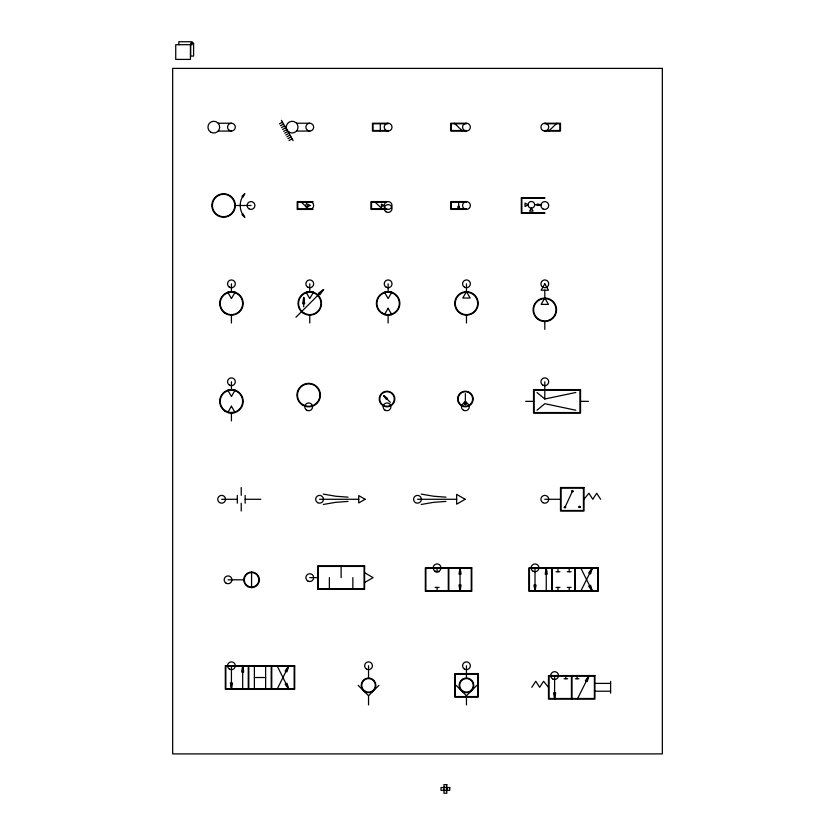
<?xml version="1.0" encoding="UTF-8"?>
<svg xmlns="http://www.w3.org/2000/svg" width="835" height="835" viewBox="0 0 835 835"><rect width="100%" height="100%" fill="white"/><g stroke="black" fill="none" stroke-linecap="round" stroke-linejoin="round"><path stroke-width="1.25" d="M564.241 507.294L565.535 506.741L564.982 508.056L564.241 507.294L565.775 507.294M571.683 491.199L572.424 490.437L573.186 491.418L571.954 491.794L571.683 491.262L573.217 491.199M578.885 506.928L579.626 506.167L580.388 507.148L579.156 507.523L578.885 506.928L580.419 506.928M231.431 689.272L232.474 683.009L230.387 683.009L231.431 689.272L231.431 665.766M303.689 297.448L302.646 303.71L304.733 303.71L303.689 297.448L303.689 306.769M242.682 665.766L241.639 672.029L243.726 672.029L242.682 665.766L242.682 689.272M380.29 124.718L380.29 131.064M460.043 567.831L458.999 574.094L461.087 574.094L460.043 567.831L460.043 591.337L461.087 585.074L458.999 585.074L460.043 591.337M535.016 591.337L536.06 585.074L533.972 585.074L535.016 591.337L535.016 567.831M546.267 567.831L545.224 574.094L547.311 574.094L546.267 567.831L546.267 591.337M554.607 699.062L555.651 692.799L553.563 692.799L554.607 699.062L554.607 675.557M288.837 665.766L286.969 671.831L285.111 670.902L288.837 665.766L277.084 689.272M592.433 567.831L590.564 573.895L588.696 572.967L592.433 567.831L580.68 591.337M589.103 675.557L587.235 681.621L585.366 680.692L589.103 675.557L577.35 699.062M565.003 507.294L572.445 491.199M244.728 193.73L242.995 197.029L242.014 196.298L244.728 193.73A17.556 17.556 0 0 0 244.728 217.236L242.014 214.678L242.995 213.937L244.728 217.236M466.462 291.666L462.788 298.032L470.136 298.032L466.462 291.666L466.462 283.827M544.806 298.032L541.143 304.389L548.48 304.389L544.806 298.032L544.806 290.194M531.822 687.309L535.746 681.277L539.66 687.309L543.575 681.277L548.48 687.309M323.625 289.568L319.941 294.734L318.459 293.252L323.625 289.568L295.924 317.269M583.989 499.278L588.884 493.245L592.798 499.278L596.712 493.245L600.636 499.278M368.538 704.938L368.538 695.743L378.923 685.347M466.462 704.938L466.462 695.743L476.858 685.347M548.731 131.064L556.924 123.225M536.989 410.225L544.806 403.702L575.806 410.225M279.422 123.904L282.48 122.14M280.497 125.761L283.545 123.997M281.562 127.609L284.61 125.845M282.627 129.456L285.685 127.692M283.702 131.304L286.749 129.55M284.766 133.162L287.814 131.398M285.831 135.009L288.889 133.245M286.906 136.857L289.954 135.093M287.971 138.714L291.029 136.95M289.035 140.562L292.093 138.798M364.613 582.527L373.099 577.622L364.613 572.726M536.989 392.481L544.806 398.994L575.806 392.481M541.038 204.805L537.281 205.567L537.281 204.032L541.038 204.805L534.671 204.805A3.33 3.33 0 0 1 529.682 207.685A3.33 3.33 0 0 1 529.682 201.913A3.33 3.33 0 0 1 534.671 204.805M323.291 504.455L335.764 502.326L348.038 501.417M421.226 504.455L433.699 502.326L445.963 501.417M458.634 208.009L459.48 207.487L459.365 206.443L458.352 206.141L457.674 207.017L458.634 208.009L458.634 202.853M218.185 123.225L231.431 123.225M296.529 123.225L309.775 123.225M388.118 123.225L372.452 123.225L372.452 131.064L388.118 131.064M466.462 123.225L450.796 123.225L450.796 131.064L466.462 131.064M544.806 123.225L560.483 123.225L560.483 131.064L544.806 131.064M388.118 123.768L373.005 123.768L373.005 130.511L388.118 130.511M466.462 123.768L451.349 123.768L451.349 130.511L466.462 130.511M544.806 123.768L559.93 123.768L559.93 130.511L544.806 130.511M218.185 131.064L231.431 131.064M296.529 131.064L309.775 131.064M544.806 197.655L521.311 197.655L521.311 213.322L544.806 213.322M544.806 198.198L521.854 198.198L521.854 212.768L544.806 212.768M312.885 201.611L297.218 201.611L297.218 209.439L312.885 209.439M386.647 201.59L370.98 201.59L370.98 209.418L386.647 209.418M466.462 201.569L450.796 201.569L450.796 209.408L466.462 209.408M312.885 202.154L297.771 202.154L297.771 208.896L312.885 208.896M386.647 202.133L371.523 202.133L371.523 208.875L386.647 208.875M466.462 202.122L451.349 202.122L451.349 208.854L466.462 208.854M235.345 205.483A11.753 11.753 0 0 0 217.716 195.306A11.753 11.753 0 0 0 217.716 215.66A11.753 11.753 0 0 0 235.345 205.483L251.011 205.483M525.695 401.353L533.534 401.353M580.544 401.353L588.372 401.353M221.64 499.278L237.307 499.278M245.146 499.278L260.812 499.278M319.565 499.278L358.737 499.278M417.5 499.278L456.672 499.278M544.806 499.278L560.483 499.278M448.291 568.384L425.881 568.384L425.881 590.794L448.291 590.794M448.833 568.384L471.243 568.384L471.243 590.794L448.833 590.794M551.841 568.384L529.442 568.384L529.442 590.794L551.841 590.794M552.394 568.384L574.804 568.384M575.346 568.384L597.756 568.384L597.756 590.794L575.346 590.794M435.129 571.756L439.043 571.756M556.016 571.756L559.93 571.756M567.257 571.756L571.182 571.756M309.775 577.622L317.613 577.622M228.059 579.824L243.726 579.824M435.129 587.422L439.043 587.422M556.016 587.422L559.93 587.422M567.257 587.422L571.182 587.422M552.394 590.794L574.804 590.794M248.256 666.309L225.847 666.309L225.847 688.718L248.256 688.718M248.809 666.309L271.208 666.309M271.761 666.309L294.17 666.309L294.17 688.718L271.761 688.718M571.432 676.11L549.023 676.11L549.023 698.509L571.432 698.509M571.975 676.11L594.384 676.11L594.384 698.509L571.975 698.509M254.383 677.519L265.634 677.519M564.042 678.772L567.664 678.772M575.284 678.772L578.916 678.772M594.938 683.395L610.604 683.395M248.809 688.718L271.208 688.718M594.938 691.223L610.604 691.223M443.938 787.374L446.819 787.374M443.938 790.495L446.819 790.495M445.963 497.149L433.699 496.24L421.226 494.111M348.038 497.149L335.764 496.24L323.291 494.111M383.683 395.613L387.534 398.41L386.417 399.506L383.683 395.613L390.363 402.386M454.355 123.225L462.548 131.064M374.539 201.59L382.733 209.418M300.777 201.611L308.971 209.439M456.077 685.347L466.462 695.743M358.142 685.347L368.538 695.743M592.433 591.337L588.696 586.201L590.564 585.272L592.433 591.337L580.68 567.831M288.837 689.272L285.111 684.136L286.969 683.207L288.837 689.272L277.084 665.766M281.405 120.292L293.158 140.645M610.604 681.433L610.604 693.186M577.1 675.557L577.1 678.772M575.346 567.831L575.346 591.337M574.804 567.831L574.804 591.337M571.975 675.557L571.975 699.062M571.432 675.557L571.432 699.062M569.22 567.831L569.22 571.756M569.22 587.422L569.22 591.337M565.848 675.557L565.848 678.772M557.978 567.831L557.978 571.756M557.978 587.422L557.978 591.337M552.394 567.831L552.394 591.337M551.841 567.831L551.841 591.337M544.806 321.527L544.806 329.366M544.806 381.762L544.806 398.994M466.462 315.171L466.462 323.009M466.462 665.766L466.462 678.01M465.366 393.629L465.366 404.589M448.833 567.831L448.833 591.337M448.291 567.831L448.291 591.337M446.871 787.551L446.871 790.317M437.091 567.831L437.091 571.756M437.091 587.422L437.091 591.337M388.118 283.827L388.118 292.219M388.118 314.618L388.118 323.009M368.538 665.766L368.538 678.01M352.861 577.622L352.861 589.374M341.118 565.879L341.118 577.622M329.366 577.622L329.366 589.374M309.775 283.827L309.775 291.666M309.775 315.171L309.775 323.009M271.761 665.766L271.761 689.272M271.208 665.766L271.208 689.272M265.634 665.766L265.634 689.272M254.383 665.766L254.383 689.272M251.565 571.985L251.565 587.652M248.809 665.766L248.809 689.272M248.256 665.766L248.256 689.272M245.146 495.364L245.146 503.202M241.221 487.525L241.221 495.364M241.221 503.202L241.221 511.03M237.307 495.364L237.307 503.202M231.431 283.827L231.431 291.666M231.431 315.171L231.431 323.009M231.431 381.762L231.431 389.601M231.431 413.106L231.431 420.934M190.432 44.725L190.432 59.41L175.736 59.41L175.736 44.725L192.133 44.683L192.133 41.75L178.815 41.75L178.815 44.683M235.105 292.219L231.431 298.575L227.757 292.219L235.105 292.219M235.105 390.143L231.431 396.51L227.757 390.143L235.105 390.143M231.431 406.196L227.757 412.553L235.105 412.553L231.431 406.196M313.449 292.219L309.775 298.575L306.101 292.219L313.449 292.219M391.792 292.219L388.118 298.575L384.444 292.219L391.792 292.219M388.118 308.261L384.444 314.618L391.792 314.618L388.118 308.261M531.342 208.134L529.62 211.109L533.064 211.109L531.342 208.134M544.806 283.827L541.143 290.194L548.48 290.194L544.806 283.827M310.109 205.493L307.718 206.871L307.718 204.116L310.109 205.493M383.829 205.493L381.438 206.871L381.438 204.116L383.829 205.493M528.012 204.805L525.027 206.527L525.027 203.082L528.012 204.805M365.104 499.278L358.737 502.952L358.737 495.604L365.104 499.278M465.158 499.278L456.672 504.173L456.672 494.383L465.158 499.278M193.595 43.222L190.662 43.222L190.662 56.081L193.595 56.081L193.595 43.222M662.332 68.386L172.668 68.386L172.668 753.901L662.332 753.901L662.332 68.386M580.544 389.601L533.534 389.601L533.534 413.106L580.544 413.106L580.544 389.601M579.991 390.143L534.076 390.143L534.076 412.553L579.991 412.553L579.991 390.143M583.989 487.525L560.483 487.525L560.483 511.03L583.989 511.03L583.989 487.525M583.435 488.078L561.026 488.078L561.026 510.488L583.435 510.488L583.435 488.078M364.613 565.879L317.613 565.879L317.613 589.374L364.613 589.374L364.613 565.879M364.07 566.422L318.156 566.422L318.156 588.832L364.07 588.832L364.07 566.422M471.796 567.831L425.339 567.831L425.339 591.337L471.796 591.337L471.796 567.831M598.309 567.831L528.889 567.831L528.889 591.337L598.309 591.337L598.309 567.831M294.713 665.766L225.304 665.766L225.304 689.272L294.713 689.272L294.713 665.766M478.215 673.595L454.71 673.595L454.71 697.1L478.215 697.1L478.215 673.595M477.672 674.148L455.263 674.148L455.263 696.557L477.672 696.557L477.672 674.148M594.938 675.557L548.48 675.557L548.48 699.062L594.938 699.062L594.938 675.557M446.819 784.618L443.938 784.618L443.938 793.25L446.819 793.25L446.819 784.618M449.762 787.551L440.995 787.551L440.995 790.317L449.762 790.317L449.762 787.551M247.64 586.608A7.839 7.839 0 0 0 259.393 579.824A7.839 7.839 0 0 0 247.64 573.04A7.839 7.839 0 0 0 247.64 586.608M247.922 586.128A7.285 7.285 0 0 0 258.85 579.824A7.285 7.285 0 0 0 247.922 573.509A7.285 7.285 0 0 0 247.922 586.128M464.604 404.37A1.43 1.43 0 0 0 466.807 403.201A1.43 1.43 0 0 0 464.698 401.885A1.43 1.43 0 0 0 464.604 404.37M461.724 405.309A7.285 7.285 0 0 0 472.652 399.005A7.285 7.285 0 0 0 461.724 392.69A7.285 7.285 0 0 0 461.724 405.309M461.452 405.789A7.839 7.839 0 0 0 473.205 399.005A7.839 7.839 0 0 0 461.452 392.22A7.839 7.839 0 0 0 461.452 405.789M382.941 405.038A7.285 7.285 0 0 0 394.287 399.516A7.285 7.285 0 0 0 383.839 392.45A7.285 7.285 0 0 0 382.941 405.038M383.108 405.789A7.839 7.839 0 0 0 394.861 399.005A7.839 7.839 0 0 0 383.108 392.22A7.839 7.839 0 0 0 383.108 405.789M302.802 405.257A11.753 11.753 0 0 0 320.431 395.08A11.753 11.753 0 0 0 302.802 384.904A11.753 11.753 0 0 0 302.802 405.257M303.074 404.787A11.199 11.199 0 0 0 319.878 395.08A11.199 11.199 0 0 0 303.074 385.384A11.199 11.199 0 0 0 303.074 404.787M229.479 669.138A3.893 3.893 0 0 0 235.324 665.766A3.893 3.893 0 0 0 229.479 662.395A3.893 3.893 0 0 0 229.479 669.138M366.586 669.138A3.893 3.893 0 0 0 372.431 665.766A3.893 3.893 0 0 0 366.586 662.395A3.893 3.893 0 0 0 366.586 669.138M464.521 669.138A3.893 3.893 0 0 0 470.366 665.766A3.893 3.893 0 0 0 464.521 662.395A3.893 3.893 0 0 0 464.521 669.138M552.655 678.938A3.893 3.893 0 0 0 558.5 675.557A3.893 3.893 0 0 0 552.655 672.185A3.893 3.893 0 0 0 552.655 678.938M533.074 571.213A3.893 3.893 0 0 0 538.919 567.831A3.893 3.893 0 0 0 533.074 564.46A3.893 3.893 0 0 0 533.074 571.213M435.139 571.213A3.893 3.893 0 0 0 440.984 567.831A3.893 3.893 0 0 0 435.139 564.46A3.893 3.893 0 0 0 435.139 571.213M226.108 583.195A3.893 3.893 0 0 0 231.953 579.824A3.893 3.893 0 0 0 226.108 576.442A3.893 3.893 0 0 0 226.108 583.195M307.823 581.003A3.893 3.893 0 0 0 313.668 577.622A3.893 3.893 0 0 0 307.823 574.25A3.893 3.893 0 0 0 307.823 581.003M542.865 502.66A3.893 3.893 0 0 0 548.71 499.278A3.893 3.893 0 0 0 542.865 495.906A3.893 3.893 0 0 0 542.865 502.66M415.548 502.66A3.893 3.893 0 0 0 421.393 499.278A3.893 3.893 0 0 0 415.548 495.906A3.893 3.893 0 0 0 415.548 502.66M317.624 502.66A3.893 3.893 0 0 0 323.469 499.278A3.893 3.893 0 0 0 317.624 495.906A3.893 3.893 0 0 0 317.624 502.66M219.448 502.513A3.893 3.893 0 0 0 225.523 499.56A3.893 3.893 0 0 0 219.939 495.771A3.893 3.893 0 0 0 219.448 502.513M542.865 385.133A3.893 3.893 0 0 0 548.71 381.762A3.893 3.893 0 0 0 542.865 378.391A3.893 3.893 0 0 0 542.865 385.133M463.425 410.215A3.893 3.893 0 0 0 469.27 406.833A3.893 3.893 0 0 0 463.425 403.462A3.893 3.893 0 0 0 463.425 410.215M385.071 410.215A3.893 3.893 0 0 0 390.916 406.833A3.893 3.893 0 0 0 385.071 403.462A3.893 3.893 0 0 0 385.071 410.215M306.727 410.215A3.893 3.893 0 0 0 312.572 406.833A3.893 3.893 0 0 0 306.727 403.462A3.893 3.893 0 0 0 306.727 410.215M229.479 385.133A3.893 3.893 0 0 0 235.324 381.762A3.893 3.893 0 0 0 229.479 378.391A3.893 3.893 0 0 0 229.479 385.133M542.865 287.209A3.893 3.893 0 0 0 548.71 283.827A3.893 3.893 0 0 0 542.865 280.456A3.893 3.893 0 0 0 542.865 287.209M464.521 287.209A3.893 3.893 0 0 0 470.366 283.827A3.893 3.893 0 0 0 464.521 280.456A3.893 3.893 0 0 0 464.521 287.209M386.177 287.209A3.893 3.893 0 0 0 392.022 283.827A3.893 3.893 0 0 0 386.177 280.456A3.893 3.893 0 0 0 386.177 287.209M307.823 287.209A3.893 3.893 0 0 0 313.668 283.827A3.893 3.893 0 0 0 307.823 280.456A3.893 3.893 0 0 0 307.823 287.209M229.249 287.063A3.893 3.893 0 0 0 235.313 284.109A3.893 3.893 0 0 0 229.729 280.33A3.893 3.893 0 0 0 229.249 287.063M542.865 208.865A3.893 3.893 0 0 0 548.71 205.483A3.893 3.893 0 0 0 542.865 202.112A3.893 3.893 0 0 0 542.865 208.865M464.521 208.865A3.893 3.893 0 0 0 470.366 205.483A3.893 3.893 0 0 0 464.521 202.112A3.893 3.893 0 0 0 464.521 208.865M386.177 208.865A3.893 3.893 0 0 0 392.022 205.483A3.893 3.893 0 0 0 386.177 202.112A3.893 3.893 0 0 0 386.177 208.865M307.823 208.865A3.893 3.893 0 0 0 313.668 205.483A3.893 3.893 0 0 0 307.823 202.112A3.893 3.893 0 0 0 307.823 208.865M385.937 211.746A3.893 3.893 0 0 0 392.012 208.792A3.893 3.893 0 0 0 386.417 205.013A3.893 3.893 0 0 0 385.937 211.746M249.07 208.865A3.893 3.893 0 0 0 254.915 205.483A3.893 3.893 0 0 0 249.07 202.112A3.893 3.893 0 0 0 249.07 208.865M542.865 130.521A3.893 3.893 0 0 0 548.71 127.139A3.893 3.893 0 0 0 542.865 123.768A3.893 3.893 0 0 0 542.865 130.521M464.521 130.521A3.893 3.893 0 0 0 470.366 127.139A3.893 3.893 0 0 0 464.521 123.768A3.893 3.893 0 0 0 464.521 130.521M385.937 130.364A3.893 3.893 0 0 0 392.012 127.421A3.893 3.893 0 0 0 386.417 123.632A3.893 3.893 0 0 0 385.937 130.364M307.593 130.364A3.893 3.893 0 0 0 313.657 127.421A3.893 3.893 0 0 0 308.073 123.632A3.893 3.893 0 0 0 307.593 130.364M229.249 130.364A3.893 3.893 0 0 0 235.313 127.421A3.893 3.893 0 0 0 229.729 123.632A3.893 3.893 0 0 0 229.249 130.364M463.07 691.234A6.795 6.795 0 0 0 473.257 685.347A6.795 6.795 0 0 0 463.07 679.46A6.795 6.795 0 0 0 463.07 691.234M462.788 691.714A7.348 7.348 0 0 0 473.81 685.347A7.348 7.348 0 0 0 462.788 678.991A7.348 7.348 0 0 0 462.788 691.714M365.135 691.234A6.795 6.795 0 0 0 375.332 685.347A6.795 6.795 0 0 0 365.135 679.46A6.795 6.795 0 0 0 365.135 691.234M364.864 691.714A7.348 7.348 0 0 0 375.875 685.347A7.348 7.348 0 0 0 364.864 678.991A7.348 7.348 0 0 0 364.864 691.714M224.845 411.081A11.753 11.753 0 0 0 243.152 402.188A11.753 11.753 0 0 0 226.295 390.78A11.753 11.753 0 0 0 224.845 411.081M225.826 411.05A11.199 11.199 0 0 0 242.63 401.353A11.199 11.199 0 0 0 225.826 391.646A11.199 11.199 0 0 0 225.826 411.05M538.22 319.513A11.753 11.753 0 0 0 556.538 310.62A11.753 11.753 0 0 0 539.681 299.212A11.753 11.753 0 0 0 538.22 319.513M538.533 319.053A11.199 11.199 0 0 0 555.985 310.578A11.199 11.199 0 0 0 539.911 299.702A11.199 11.199 0 0 0 538.533 319.053M460.586 313.595A11.753 11.753 0 0 0 478.215 303.418A11.753 11.753 0 0 0 460.586 293.242A11.753 11.753 0 0 0 460.586 313.595M460.189 312.697A11.199 11.199 0 0 0 477.641 304.222A11.199 11.199 0 0 0 461.567 293.346A11.199 11.199 0 0 0 460.189 312.697M382.524 313.125A11.199 11.199 0 0 0 399.328 303.418A11.199 11.199 0 0 0 382.524 293.711A11.199 11.199 0 0 0 382.524 313.125M382.242 313.595A11.753 11.753 0 0 0 399.871 303.418A11.753 11.753 0 0 0 382.242 293.242A11.753 11.753 0 0 0 382.242 313.595M303.189 313.146A11.753 11.753 0 0 0 321.496 304.253A11.753 11.753 0 0 0 304.639 292.845A11.753 11.753 0 0 0 303.189 313.146M304.17 313.125A11.199 11.199 0 0 0 320.974 303.418A11.199 11.199 0 0 0 304.17 293.711A11.199 11.199 0 0 0 304.17 313.125M224.845 313.146A11.753 11.753 0 0 0 243.152 304.253A11.753 11.753 0 0 0 226.295 292.845A11.753 11.753 0 0 0 224.845 313.146M225.826 313.125A11.199 11.199 0 0 0 242.63 303.418A11.199 11.199 0 0 0 225.826 293.711A11.199 11.199 0 0 0 225.826 313.125M217.319 214.762A11.199 11.199 0 0 0 234.771 206.287A11.199 11.199 0 0 0 218.697 195.411A11.199 11.199 0 0 0 217.319 214.762M289.213 132.233A5.876 5.876 0 0 0 298.022 127.139A5.876 5.876 0 0 0 289.213 122.056A5.876 5.876 0 0 0 289.213 132.233M210.514 132.003A5.876 5.876 0 0 0 219.668 127.557A5.876 5.876 0 0 0 211.234 121.858A5.876 5.876 0 0 0 210.514 132.003"/></g></svg>
